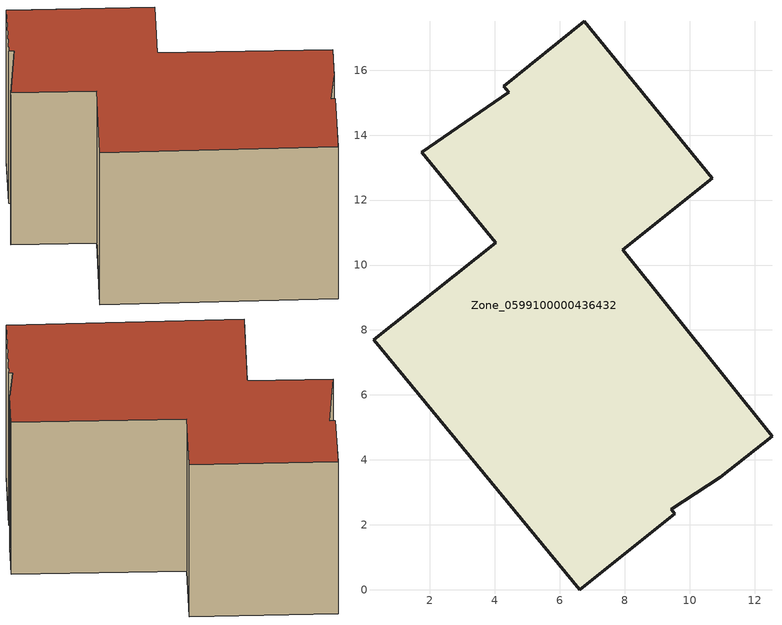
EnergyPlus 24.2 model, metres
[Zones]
Zone_0599100000436432
 floor ground (C_G): 9.44,2.47 9.55,2.34 6.62,0 0.26,7.7 4.02,10.68 1.74,13.48 4.43,15.33 4.28,15.51 6.76,17.51 10.7,12.67 7.94,10.47 12.54,4.73 10.95,3.46 z0
 wall outside (C_F): 9.55,2.34 9.44,2.47 10.95,3.46 12.54,4.73 7.94,10.47 10.7,12.67 6.76,17.51 4.28,15.51 4.43,15.33 1.74,13.48 4.02,10.68 0.26,7.7 6.62,0 9.55,2.34 z0:7.55
 roof outside (C_R): 10.95,3.46 12.54,4.73 7.94,10.47 10.7,12.67 6.76,17.51 4.28,15.51 4.43,15.33 1.74,13.48 4.02,10.68 0.26,7.7 6.62,0 9.55,2.34 9.44,2.47 z7.55
[BUILDING]
Pand.0599100000436432: North Axis=0; Terrain=City; Loads Convergence Tolerance Value=0.04; Temperature Convergence Tolerance Value=0.4; Solar Distribution=FullExterior; Maximum Number of Warmup Days=25; Minimum Number of Warmup Days=1
[Site:Location]
Rotterdam.The.Hague.AP_ZH_NLD Design_Conditions: Latitude=51.96; Longitude=4.45; Time Zone=1; Elevation=-4.5
[SITE:GROUNDTEMPERATURE:BUILDINGSURFACE]
18, 18, 18, 18, 18, 18, 18, 18, 18, 18, 18, 18
[MATERIAL] Thermal Absorptance=0.9; Solar Absorptance=0.7; Visible Absorptance=0.7
Name | Roughness | Thickness | Conductivity | Density | Specific Heat
G.D.2006-2014 | MediumSmooth | 0.15 | 0.06 | 540 | 1210
F.D.2006-2014 | Rough | 0.3 | 0.12 | 1920 | 840
R.D.2006-2014 | MediumRough | 0.2 | 0.08 | 1500 | 1000
[CONSTRUCTION]
C_G: G.D.2006-2014
C_F: F.D.2006-2014
C_R: R.D.2006-2014
[ZONE]
Zone_0599100000436432: Type=1; Multiplier=1; Ceiling Height=Autocalculate; Volume=Autocalculate; Floor Area=autocalculate; Part of Total Floor Area=Yes
[ZONEINFILTRATION:DESIGNFLOWRATE]
Infil_Zone_0599100000436432: Zone or ZoneList or Space or SpaceList=Zone_0599100000436432; Schedule=AlwaysOn; Design Flow Rate Calculation Method=Flow/Area; Flow Rate per Floor Area=0.0021; Constant Term Coefficient=1; Temperature Term Coefficient=0; Velocity Term Coefficient=0; Velocity Squared Term Coefficient=0
[HVACTEMPLATE:ZONE:IDEALLOADSAIRSYSTEM]
Zone_0599100000436432: Maximum Heating Supply Air Temperature=50; Minimum Cooling Supply Air Temperature=13; Maximum Heating Supply Air Humidity Ratio=0.0156; Minimum Cooling Supply Air Humidity Ratio=0.0077; Heating Limit=NoLimit; Cooling Limit=NoLimit; Dehumidification Control Type=ConstantSensibleHeatRatio; Cooling Sensible Heat Ratio=0.7; Dehumidification Setpoint=60; Humidification Control Type=None; Humidification Setpoint=30; Outdoor Air Method=None; Outdoor Air Flow Rate per Person=0.00944; Outdoor Air Flow Rate per Zone Floor Area=0; Outdoor Air Flow Rate per Zone=0; Demand Controlled Ventilation Type=None; Outdoor Air Economizer Type=NoEconomizer; Heat Recovery Type=None; Sensible Heat Recovery Effectiveness=0.7; Latent Heat Recovery Effectiveness=0.65
[ZONECONTROL:THERMOSTAT]
ThermostatControl_Zone_0599100000436432: Zone or ZoneList=Zone_0599100000436432; Control Type Schedule=DualSetpointControlType; Control 1=Thermostat_Zone_0599100000436432; Temperature Difference Between Cutout And Setpoint=0
[THERMOSTATSETPOINT:DUALSETPOINT]
Thermostat_Zone_0599100000436432: Heating Setpoint Temperature Schedule=HeatingSetpoint_Zone_0599100000436432; Cooling Setpoint Temperature Schedule=CoolingSetpoint_Zone_0599100000436432
[SCHEDULE:COMPACT]
HeatingSetpoint_Zone_0599100000436432: Through: 12/31, For: AllDays, Until: 24:00, 21
CoolingSetpoint_Zone_0599100000436432: Through: 12/31, For: AllDays, Until: 24:00, 24
DualSetpointControlType: Through: 12/31, For: AllDays, Until: 24:00, 4
AlwaysOn: Through: 12/31, For: AllDays, Until: 24:00, 1
